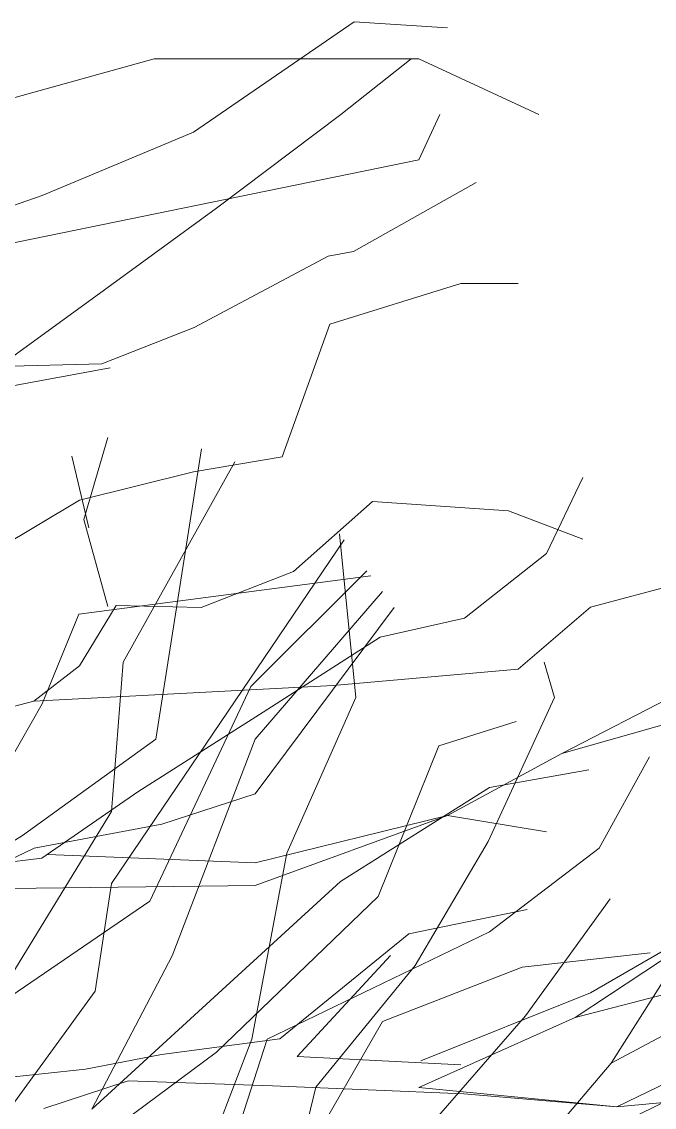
# Model space of a CAD drawing. Header units: millimetres. Extents: x -13512 to 8923, y -6533 to 5096.
# Drawn here: x -415.4 to -308.5, y -5617.3 to -5433.8 of the extents above; entities that cross this region are included whole.
import ezdxf

# ---------------------------------------------------------------- set-up
doc = ezdxf.new("R2010")
doc.units = ezdxf.units.MM
for name, color, linetype, lineweight in [('A-ELEWACJA CIENKA', 11, 'Continuous', 13), ('B-materiały', 9, 'Continuous', 0), ('Layer1', 7, 'Continuous', 0)]:
    doc.layers.add(name, color=color, linetype=linetype, lineweight=lineweight)

# ---------------------------------------------------------------- blocks, each defined once
blk = doc.blocks.new('A$C2EBD462E')
at = {"layer": 'B-materiały'}
for p, q in [((0.52, 917.03), (4.56, 930.9)), ((20.44, 928.94), (12.69, 879.88)), ((1.38, 915.59), (-1.51, 927.72)), ((7.17, 892.89), (26.05, 926.75)), ((4.56, 902.29), (0.52, 917.03)), ((46.54, 886.93), (43.77, 914.62)), ((5.17, 855.47), (44.52, 913.6)), ((48.4, 908.37), (28.74, 888.82)), ((-0.35, 901.03), (49.05, 907.5)), ((29.49, 879.88), (51.03, 904.83)), ((-6.55, 885.84), (-0.35, 901.03)), ((53.01, 902.15), (29.49, 870.66)), ((5.17, 867.67), (7.17, 892.89)), ((80.14, 886.93), (78.39, 892.89)), ((28.74, 888.82), (11.69, 852.49)), ((34.87, 860.62), (46.54, 886.93)), ((68.89, 862.59), (80.14, 886.93)), ((-18.86, 864.31), (-6.55, 885.84)), ((73.62, 882.86), (60.58, 878.79)), ((12.69, 879.88), (-9.88, 863.61)), ((15.45, 843.27), (29.49, 879.88)), ((60.58, 878.79), (50.3, 853.3)), ((96.19, 876.89), (87.67, 861.44)), ((69.11, 871.74), (85.91, 874.72)), ((43.93, 855.82), (69.11, 871.74)), ((29.49, 870.66), (13.69, 865.5)), ((-15.4, 834.05), (5.17, 867.67)), ((13.69, 865.5), (-7.87, 861.44)), ((-9.88, 863.61), (-33.2, 849.23)), ((56.57, 841.62), (68.89, 862.59)), ((-7.87, 861.44), (-31.44, 850.32)), ((87.67, 861.44), (69.11, 847.34)), ((28.95, 829.19), (34.87, 860.62)), ((1.87, 817.34), (43.93, 855.82)), ((2.41, 837.3), (5.17, 855.47)), ((11.69, 852.49), (-15.4, 834.05)), ((50.3, 853.3), (22.97, 827)), ((75.22, 833.14), (89.52, 852.89)), ((69.11, 847.34), (31.5, 829.17)), ((1.87, 817.34), (15.45, 843.27)), ((96.3, 843.75), (74.63, 841.37)), ((39.77, 821.08), (56.57, 841.62)), ((74.63, 841.37), (51.05, 832.15)), ((89.67, 825.1), (99.12, 839.94)), ((-15.4, 812.9), (2.41, 837.3)), ((57.3, 812.58), (75.22, 833.14)), ((51.05, 832.15), (40.51, 813.84)), ((89.67, 825.1), (104.52, 833.05)), ((21.08, 808.88), (28.95, 829.19)), ((31.5, 829.17), (24.99, 808.98)), ((22.97, 827), (4.76, 813.5)), ((55.21, 784.6), (89.67, 825.1)), ((34.7, 800.29), (39.77, 821.08)), ((81.93, 810.41), (100.15, 819.24))]:
    blk.add_line(p, q, dxfattribs=at)

msp = doc.modelspace()

# ---------------------------------------------------------------- linework, layer by layer
at = {"layer": 'Layer1'}
for p, q in [((-359.21, -5433.84), (-386.37, -5452.52)), ((-359.21, -5433.84), (-386.37, -5452.52)), ((-359.21, -5433.84), (-386.37, -5452.52)), ((-359.21, -5433.84), (-386.37, -5452.52)), ((-359.21, -5433.84), (-386.37, -5452.52)), ((-359.21, -5433.84), (-386.37, -5452.52)), ((-359.21, -5433.84), (-386.37, -5452.52)), ((-359.21, -5433.84), (-386.37, -5452.52)), ((-343.42, -5434.89), (-359.21, -5433.84)), ((-343.42, -5434.89), (-359.21, -5433.84)), ((-343.42, -5434.89), (-359.21, -5433.84)), ((-343.42, -5434.89), (-359.21, -5433.84)), ((-343.42, -5434.89), (-359.21, -5433.84)), ((-343.42, -5434.89), (-359.21, -5433.84)), ((-343.42, -5434.89), (-359.21, -5433.84)), ((-343.42, -5434.89), (-359.21, -5433.84)), ((-393.04, -5440.11), (-445.89, -5454.75)), ((-393.04, -5440.11), (-445.89, -5454.75)), ((-393.04, -5440.11), (-445.89, -5454.75)), ((-393.04, -5440.11), (-445.89, -5454.75)), ((-393.04, -5440.11), (-445.89, -5454.75)), ((-393.04, -5440.11), (-445.89, -5454.75)), ((-393.04, -5440.11), (-445.89, -5454.75)), ((-393.04, -5440.11), (-445.89, -5454.75)), ((-348.25, -5440.11), (-393.04, -5440.11)), ((-348.25, -5440.11), (-393.04, -5440.11)), ((-348.25, -5440.11), (-393.04, -5440.11)), ((-348.25, -5440.11), (-393.04, -5440.11)), ((-348.25, -5440.11), (-393.04, -5440.11)), ((-348.25, -5440.11), (-393.04, -5440.11)), ((-348.25, -5440.11), (-393.04, -5440.11)), ((-348.25, -5440.11), (-393.04, -5440.11)), ((-361.46, -5449.52), (-349.54, -5440.11)), ((-361.46, -5449.52), (-349.54, -5440.11)), ((-361.46, -5449.52), (-349.54, -5440.11)), ((-361.46, -5449.52), (-349.54, -5440.11)), ((-361.46, -5449.52), (-349.54, -5440.11)), ((-361.46, -5449.52), (-349.54, -5440.11)), ((-361.46, -5449.52), (-349.54, -5440.11)), ((-361.46, -5449.52), (-349.54, -5440.11)), ((-327.95, -5449.52), (-348.25, -5440.11)), ((-327.95, -5449.52), (-348.25, -5440.11)), ((-327.95, -5449.52), (-348.25, -5440.11)), ((-327.95, -5449.52), (-348.25, -5440.11)), ((-327.95, -5449.52), (-348.25, -5440.11)), ((-327.95, -5449.52), (-348.25, -5440.11)), ((-327.95, -5449.52), (-348.25, -5440.11)), ((-327.95, -5449.52), (-348.25, -5440.11)), ((-382.46, -5465.34), (-361.46, -5449.52)), ((-382.46, -5465.34), (-361.46, -5449.52)), ((-382.46, -5465.34), (-361.46, -5449.52)), ((-382.46, -5465.34), (-361.46, -5449.52)), ((-382.46, -5465.34), (-361.46, -5449.52)), ((-382.46, -5465.34), (-361.46, -5449.52)), ((-382.46, -5465.34), (-361.46, -5449.52)), ((-382.46, -5465.34), (-361.46, -5449.52)), ((-344.7, -5449.52), (-348.25, -5457.19)), ((-344.7, -5449.52), (-348.25, -5457.19)), ((-344.7, -5449.52), (-348.25, -5457.19)), ((-344.7, -5449.52), (-348.25, -5457.19)), ((-344.7, -5449.52), (-348.25, -5457.19)), ((-344.7, -5449.52), (-348.25, -5457.19)), ((-344.7, -5449.52), (-348.25, -5457.19)), ((-344.7, -5449.52), (-348.25, -5457.19)), ((-386.37, -5452.52), (-411.95, -5463.21)), ((-386.37, -5452.52), (-411.95, -5463.21)), ((-386.37, -5452.52), (-411.95, -5463.21)), ((-386.37, -5452.52), (-411.95, -5463.21)), ((-386.37, -5452.52), (-411.95, -5463.21)), ((-386.37, -5452.52), (-411.95, -5463.21)), ((-386.37, -5452.52), (-411.95, -5463.21)), ((-386.37, -5452.52), (-411.95, -5463.21)), ((-348.25, -5457.19), (-418.18, -5471.48)), ((-348.25, -5457.19), (-418.18, -5471.48)), ((-348.25, -5457.19), (-418.18, -5471.48)), ((-348.25, -5457.19), (-418.18, -5471.48)), ((-348.25, -5457.19), (-418.18, -5471.48)), ((-348.25, -5457.19), (-418.18, -5471.48)), ((-348.25, -5457.19), (-418.18, -5471.48)), ((-348.25, -5457.19), (-418.18, -5471.48)), ((-359.31, -5472.66), (-338.58, -5461.02)), ((-359.31, -5472.66), (-338.58, -5461.02)), ((-359.31, -5472.66), (-338.58, -5461.02)), ((-359.31, -5472.66), (-338.58, -5461.02)), ((-359.31, -5472.66), (-338.58, -5461.02)), ((-359.31, -5472.66), (-338.58, -5461.02)), ((-359.31, -5472.66), (-338.58, -5461.02)), ((-359.31, -5472.66), (-338.58, -5461.02)), ((-411.95, -5463.21), (-431.88, -5470.17)), ((-411.95, -5463.21), (-431.88, -5470.17)), ((-411.95, -5463.21), (-431.88, -5470.17)), ((-411.95, -5463.21), (-431.88, -5470.17)), ((-411.95, -5463.21), (-431.88, -5470.17)), ((-411.95, -5463.21), (-431.88, -5470.17)), ((-411.95, -5463.21), (-431.88, -5470.17)), ((-411.95, -5463.21), (-431.88, -5470.17)), ((-402.91, -5480.21), (-382.46, -5465.34)), ((-402.91, -5480.21), (-382.46, -5465.34)), ((-402.91, -5480.21), (-382.46, -5465.34)), ((-402.91, -5480.21), (-382.46, -5465.34)), ((-402.91, -5480.21), (-382.46, -5465.34)), ((-402.91, -5480.21), (-382.46, -5465.34)), ((-402.91, -5480.21), (-382.46, -5465.34)), ((-402.91, -5480.21), (-382.46, -5465.34)), ((-386.26, -5485.54), (-363.59, -5473.48)), ((-386.26, -5485.54), (-363.59, -5473.48)), ((-386.26, -5485.54), (-363.59, -5473.48)), ((-386.26, -5485.54), (-363.59, -5473.48)), ((-386.26, -5485.54), (-363.59, -5473.48)), ((-386.26, -5485.54), (-363.59, -5473.48)), ((-386.26, -5485.54), (-363.59, -5473.48)), ((-386.26, -5485.54), (-363.59, -5473.48)), ((-363.59, -5473.48), (-359.31, -5472.66)), ((-363.59, -5473.48), (-359.31, -5472.66)), ((-363.59, -5473.48), (-359.31, -5472.66)), ((-363.59, -5473.48), (-359.31, -5472.66)), ((-363.59, -5473.48), (-359.31, -5472.66)), ((-363.59, -5473.48), (-359.31, -5472.66)), ((-363.59, -5473.48), (-359.31, -5472.66)), ((-363.59, -5473.48), (-359.31, -5472.66)), ((-363.3, -5484.96), (-341.16, -5478.1)), ((-363.3, -5484.96), (-341.16, -5478.1)), ((-363.3, -5484.96), (-341.16, -5478.1)), ((-363.3, -5484.96), (-341.16, -5478.1)), ((-363.3, -5484.96), (-341.16, -5478.1)), ((-363.3, -5484.96), (-341.16, -5478.1)), ((-363.3, -5484.96), (-341.16, -5478.1)), ((-363.3, -5484.96), (-341.16, -5478.1)), ((-341.16, -5478.1), (-331.49, -5478.1)), ((-341.16, -5478.1), (-331.49, -5478.1)), ((-341.16, -5478.1), (-331.49, -5478.1)), ((-341.16, -5478.1), (-331.49, -5478.1)), ((-341.16, -5478.1), (-331.49, -5478.1)), ((-341.16, -5478.1), (-331.49, -5478.1)), ((-341.16, -5478.1), (-331.49, -5478.1)), ((-341.16, -5478.1), (-331.49, -5478.1)), ((-423.36, -5495.08), (-402.91, -5480.21)), ((-423.36, -5495.08), (-402.91, -5480.21)), ((-423.36, -5495.08), (-402.91, -5480.21)), ((-423.36, -5495.08), (-402.91, -5480.21)), ((-423.36, -5495.08), (-402.91, -5480.21)), ((-423.36, -5495.08), (-402.91, -5480.21)), ((-423.36, -5495.08), (-402.91, -5480.21)), ((-423.36, -5495.08), (-402.91, -5480.21)), ((-371.36, -5507.42), (-363.3, -5484.96)), ((-371.36, -5507.42), (-363.3, -5484.96)), ((-371.36, -5507.42), (-363.3, -5484.96)), ((-371.36, -5507.42), (-363.3, -5484.96)), ((-371.36, -5507.42), (-363.3, -5484.96)), ((-371.36, -5507.42), (-363.3, -5484.96)), ((-371.36, -5507.42), (-363.3, -5484.96)), ((-371.36, -5507.42), (-363.3, -5484.96)), ((-401.9, -5491.67), (-386.26, -5485.54)), ((-401.9, -5491.67), (-386.26, -5485.54)), ((-401.9, -5491.67), (-386.26, -5485.54)), ((-401.9, -5491.67), (-386.26, -5485.54)), ((-401.9, -5491.67), (-386.26, -5485.54)), ((-401.9, -5491.67), (-386.26, -5485.54)), ((-401.9, -5491.67), (-386.26, -5485.54)), ((-401.9, -5491.67), (-386.26, -5485.54)), ((-400.45, -5492.36), (-427.61, -5497.34)), ((-400.45, -5492.36), (-427.61, -5497.34)), ((-400.45, -5492.36), (-427.61, -5497.34)), ((-400.45, -5492.36), (-427.61, -5497.34)), ((-400.45, -5492.36), (-427.61, -5497.34)), ((-400.45, -5492.36), (-427.61, -5497.34)), ((-400.45, -5492.36), (-427.61, -5497.34)), ((-400.45, -5492.36), (-427.61, -5497.34)), ((-419.84, -5492.12), (-401.9, -5491.67)), ((-419.84, -5492.12), (-401.9, -5491.67)), ((-419.84, -5492.12), (-401.9, -5491.67)), ((-419.84, -5492.12), (-401.9, -5491.67)), ((-419.84, -5492.12), (-401.9, -5491.67)), ((-419.84, -5492.12), (-401.9, -5491.67)), ((-419.84, -5492.12), (-401.9, -5491.67)), ((-419.84, -5492.12), (-401.9, -5491.67)), ((-386.37, -5509.95), (-371.36, -5507.42)), ((-386.37, -5509.95), (-371.36, -5507.42)), ((-386.37, -5509.95), (-371.36, -5507.42)), ((-386.37, -5509.95), (-371.36, -5507.42)), ((-386.37, -5509.95), (-371.36, -5507.42)), ((-386.37, -5509.95), (-371.36, -5507.42)), ((-386.37, -5509.95), (-371.36, -5507.42)), ((-386.37, -5509.95), (-371.36, -5507.42)), ((-405.63, -5514.74), (-386.37, -5509.95)), ((-405.63, -5514.74), (-386.37, -5509.95)), ((-405.63, -5514.74), (-386.37, -5509.95)), ((-405.63, -5514.74), (-386.37, -5509.95)), ((-405.63, -5514.74), (-386.37, -5509.95)), ((-405.63, -5514.74), (-386.37, -5509.95)), ((-405.63, -5514.74), (-386.37, -5509.95)), ((-405.63, -5514.74), (-386.37, -5509.95)), ((-326.66, -5523.75), (-320.53, -5510.86)), ((-326.66, -5523.75), (-320.53, -5510.86)), ((-326.66, -5523.75), (-320.53, -5510.86)), ((-326.66, -5523.75), (-320.53, -5510.86)), ((-326.66, -5523.75), (-320.53, -5510.86)), ((-326.66, -5523.75), (-320.53, -5510.86)), ((-326.66, -5523.75), (-320.53, -5510.86)), ((-326.66, -5523.75), (-320.53, -5510.86)), ((-423.32, -5525.24), (-405.63, -5514.74)), ((-423.32, -5525.24), (-405.63, -5514.74)), ((-423.32, -5525.24), (-405.63, -5514.74)), ((-423.32, -5525.24), (-405.63, -5514.74)), ((-423.32, -5525.24), (-405.63, -5514.74)), ((-423.32, -5525.24), (-405.63, -5514.74)), ((-423.32, -5525.24), (-405.63, -5514.74)), ((-423.32, -5525.24), (-405.63, -5514.74)), ((-369.44, -5526.76), (-356.09, -5514.94)), ((-369.44, -5526.76), (-356.09, -5514.94)), ((-369.44, -5526.76), (-356.09, -5514.94)), ((-369.44, -5526.76), (-356.09, -5514.94)), ((-369.44, -5526.76), (-356.09, -5514.94)), ((-369.44, -5526.76), (-356.09, -5514.94)), ((-369.44, -5526.76), (-356.09, -5514.94)), ((-369.44, -5526.76), (-356.09, -5514.94)), ((-356.09, -5514.94), (-333.08, -5516.51)), ((-356.09, -5514.94), (-333.08, -5516.51)), ((-356.09, -5514.94), (-333.08, -5516.51)), ((-356.09, -5514.94), (-333.08, -5516.51)), ((-356.09, -5514.94), (-333.08, -5516.51)), ((-356.09, -5514.94), (-333.08, -5516.51)), ((-356.09, -5514.94), (-333.08, -5516.51)), ((-356.09, -5514.94), (-333.08, -5516.51)), ((-333.08, -5516.51), (-320.53, -5521.31)), ((-333.08, -5516.51), (-320.53, -5521.31)), ((-333.08, -5516.51), (-320.53, -5521.31)), ((-333.08, -5516.51), (-320.53, -5521.31)), ((-333.08, -5516.51), (-320.53, -5521.31)), ((-333.08, -5516.51), (-320.53, -5521.31)), ((-333.08, -5516.51), (-320.53, -5521.31)), ((-333.08, -5516.51), (-320.53, -5521.31)), ((-340.52, -5534.65), (-326.66, -5523.75)), ((-340.52, -5534.65), (-326.66, -5523.75)), ((-340.52, -5534.65), (-326.66, -5523.75)), ((-340.52, -5534.65), (-326.66, -5523.75)), ((-340.52, -5534.65), (-326.66, -5523.75)), ((-340.52, -5534.65), (-326.66, -5523.75)), ((-340.52, -5534.65), (-326.66, -5523.75)), ((-340.52, -5534.65), (-326.66, -5523.75)), ((-385.08, -5532.89), (-369.44, -5526.76)), ((-385.08, -5532.89), (-369.44, -5526.76)), ((-385.08, -5532.89), (-369.44, -5526.76)), ((-385.08, -5532.89), (-369.44, -5526.76)), ((-385.08, -5532.89), (-369.44, -5526.76)), ((-385.08, -5532.89), (-369.44, -5526.76)), ((-385.08, -5532.89), (-369.44, -5526.76)), ((-385.08, -5532.89), (-369.44, -5526.76)), ((-319.25, -5532.81), (-298.3, -5527.23)), ((-319.25, -5532.81), (-298.3, -5527.23)), ((-319.25, -5532.81), (-298.3, -5527.23)), ((-319.25, -5532.81), (-298.3, -5527.23)), ((-319.25, -5532.81), (-298.3, -5527.23)), ((-319.25, -5532.81), (-298.3, -5527.23)), ((-319.25, -5532.81), (-298.3, -5527.23)), ((-319.25, -5532.81), (-298.3, -5527.23)), ((-405.65, -5542.74), (-399.45, -5532.53)), ((-405.65, -5542.74), (-399.45, -5532.53)), ((-405.65, -5542.74), (-399.45, -5532.53)), ((-405.65, -5542.74), (-399.45, -5532.53)), ((-405.65, -5542.74), (-399.45, -5532.53)), ((-405.65, -5542.74), (-399.45, -5532.53)), ((-405.65, -5542.74), (-399.45, -5532.53)), ((-405.65, -5542.74), (-399.45, -5532.53)), ((-399.45, -5532.53), (-385.08, -5532.89)), ((-399.45, -5532.53), (-385.08, -5532.89)), ((-399.45, -5532.53), (-385.08, -5532.89)), ((-399.45, -5532.53), (-385.08, -5532.89)), ((-399.45, -5532.53), (-385.08, -5532.89)), ((-399.45, -5532.53), (-385.08, -5532.89)), ((-399.45, -5532.53), (-385.08, -5532.89)), ((-399.45, -5532.53), (-385.08, -5532.89)), ((-331.49, -5543.26), (-319.25, -5532.81)), ((-331.49, -5543.26), (-319.25, -5532.81)), ((-331.49, -5543.26), (-319.25, -5532.81)), ((-331.49, -5543.26), (-319.25, -5532.81)), ((-331.49, -5543.26), (-319.25, -5532.81)), ((-331.49, -5543.26), (-319.25, -5532.81)), ((-331.49, -5543.26), (-319.25, -5532.81)), ((-331.49, -5543.26), (-319.25, -5532.81)), ((-354.8, -5537.88), (-340.52, -5534.65)), ((-354.8, -5537.88), (-340.52, -5534.65)), ((-354.8, -5537.88), (-340.52, -5534.65)), ((-354.8, -5537.88), (-340.52, -5534.65)), ((-354.8, -5537.88), (-340.52, -5534.65)), ((-354.8, -5537.88), (-340.52, -5534.65)), ((-354.8, -5537.88), (-340.52, -5534.65)), ((-354.8, -5537.88), (-340.52, -5534.65)), ((-374.58, -5550.58), (-354.8, -5537.88)), ((-374.58, -5550.58), (-354.8, -5537.88)), ((-374.58, -5550.58), (-354.8, -5537.88)), ((-374.58, -5550.58), (-354.8, -5537.88)), ((-374.58, -5550.58), (-354.8, -5537.88)), ((-374.58, -5550.58), (-354.8, -5537.88)), ((-374.58, -5550.58), (-354.8, -5537.88)), ((-374.58, -5550.58), (-354.8, -5537.88)), ((-324.08, -5557.55), (-287.67, -5538.73)), ((-324.08, -5557.55), (-287.67, -5538.73)), ((-324.08, -5557.55), (-287.67, -5538.73)), ((-324.08, -5557.55), (-287.67, -5538.73)), ((-324.08, -5557.55), (-287.67, -5538.73)), ((-324.08, -5557.55), (-287.67, -5538.73)), ((-324.08, -5557.55), (-287.67, -5538.73)), ((-324.08, -5557.55), (-287.67, -5538.73)), ((-413.4, -5548.68), (-405.65, -5542.74)), ((-413.4, -5548.68), (-405.65, -5542.74)), ((-413.4, -5548.68), (-405.65, -5542.74)), ((-413.4, -5548.68), (-405.65, -5542.74)), ((-413.4, -5548.68), (-405.65, -5542.74)), ((-413.4, -5548.68), (-405.65, -5542.74)), ((-413.4, -5548.68), (-405.65, -5542.74)), ((-413.4, -5548.68), (-405.65, -5542.74)), ((-362.75, -5546.05), (-331.49, -5543.26)), ((-362.75, -5546.05), (-331.49, -5543.26)), ((-362.75, -5546.05), (-331.49, -5543.26)), ((-362.75, -5546.05), (-331.49, -5543.26)), ((-362.75, -5546.05), (-331.49, -5543.26)), ((-362.75, -5546.05), (-331.49, -5543.26)), ((-362.75, -5546.05), (-331.49, -5543.26)), ((-362.75, -5546.05), (-331.49, -5543.26)), ((-413.4, -5548.68), (-362.75, -5546.05)), ((-413.4, -5548.68), (-362.75, -5546.05)), ((-413.4, -5548.68), (-362.75, -5546.05)), ((-413.4, -5548.68), (-362.75, -5546.05)), ((-413.4, -5548.68), (-362.75, -5546.05)), ((-413.4, -5548.68), (-362.75, -5546.05)), ((-413.4, -5548.68), (-362.75, -5546.05)), ((-413.4, -5548.68), (-362.75, -5546.05)), ((-431.23, -5553.43), (-413.4, -5548.68)), ((-431.23, -5553.43), (-413.4, -5548.68)), ((-431.23, -5553.43), (-413.4, -5548.68)), ((-431.23, -5553.43), (-413.4, -5548.68)), ((-431.23, -5553.43), (-413.4, -5548.68)), ((-431.23, -5553.43), (-413.4, -5548.68)), ((-431.23, -5553.43), (-413.4, -5548.68)), ((-431.23, -5553.43), (-413.4, -5548.68)), ((-289.92, -5547.8), (-324.08, -5557.55)), ((-289.92, -5547.8), (-324.08, -5557.55)), ((-289.92, -5547.8), (-324.08, -5557.55)), ((-289.92, -5547.8), (-324.08, -5557.55)), ((-289.92, -5547.8), (-324.08, -5557.55)), ((-289.92, -5547.8), (-324.08, -5557.55)), ((-289.92, -5547.8), (-324.08, -5557.55)), ((-289.92, -5547.8), (-324.08, -5557.55)), ((-395.78, -5564.03), (-374.58, -5550.58)), ((-395.78, -5564.03), (-374.58, -5550.58)), ((-395.78, -5564.03), (-374.58, -5550.58)), ((-395.78, -5564.03), (-374.58, -5550.58)), ((-395.78, -5564.03), (-374.58, -5550.58)), ((-395.78, -5564.03), (-374.58, -5550.58)), ((-395.78, -5564.03), (-374.58, -5550.58)), ((-395.78, -5564.03), (-374.58, -5550.58)), ((-324.08, -5557.55), (-343.42, -5568.01)), ((-324.08, -5557.55), (-343.42, -5568.01)), ((-324.08, -5557.55), (-343.42, -5568.01)), ((-324.08, -5557.55), (-343.42, -5568.01)), ((-324.08, -5557.55), (-343.42, -5568.01)), ((-324.08, -5557.55), (-343.42, -5568.01)), ((-324.08, -5557.55), (-343.42, -5568.01)), ((-324.08, -5557.55), (-343.42, -5568.01)), ((-412.02, -5575.21), (-395.78, -5564.03)), ((-412.02, -5575.21), (-395.78, -5564.03)), ((-412.02, -5575.21), (-395.78, -5564.03)), ((-412.02, -5575.21), (-395.78, -5564.03)), ((-412.02, -5575.21), (-395.78, -5564.03)), ((-412.02, -5575.21), (-395.78, -5564.03)), ((-412.02, -5575.21), (-395.78, -5564.03)), ((-412.02, -5575.21), (-395.78, -5564.03)), ((-343.42, -5568.01), (-375.96, -5579.86)), ((-343.42, -5568.01), (-375.96, -5576.02)), ((-343.42, -5568.01), (-375.96, -5579.86)), ((-343.42, -5568.01), (-375.96, -5576.02)), ((-343.42, -5568.01), (-375.96, -5579.86)), ((-343.42, -5568.01), (-375.96, -5576.02)), ((-343.42, -5568.01), (-375.96, -5579.86)), ((-343.42, -5568.01), (-375.96, -5576.02)), ((-343.42, -5568.01), (-375.96, -5579.86)), ((-343.42, -5568.01), (-375.96, -5576.02)), ((-343.42, -5568.01), (-375.96, -5579.86)), ((-343.42, -5568.01), (-375.96, -5576.02)), ((-343.42, -5568.01), (-375.96, -5579.86)), ((-343.42, -5568.01), (-375.96, -5576.02)), ((-343.42, -5568.01), (-375.96, -5579.86)), ((-343.42, -5568.01), (-375.96, -5576.02)), ((-326.66, -5570.8), (-343.42, -5568.01)), ((-326.66, -5570.8), (-343.42, -5568.01)), ((-326.66, -5570.8), (-343.42, -5568.01)), ((-326.66, -5570.8), (-343.42, -5568.01)), ((-326.66, -5570.8), (-343.42, -5568.01)), ((-326.66, -5570.8), (-343.42, -5568.01)), ((-326.66, -5570.8), (-343.42, -5568.01)), ((-326.66, -5570.8), (-343.42, -5568.01)), ((-271.56, -5570.45), (-319.25, -5597.98)), ((-271.56, -5570.45), (-319.25, -5597.98)), ((-271.56, -5570.45), (-319.25, -5597.98)), ((-271.56, -5570.45), (-319.25, -5597.98)), ((-271.56, -5570.45), (-319.25, -5597.98)), ((-271.56, -5570.45), (-319.25, -5597.98)), ((-271.56, -5570.45), (-319.25, -5597.98)), ((-271.56, -5570.45), (-319.25, -5597.98)), ((-375.96, -5576.02), (-411.09, -5574.63)), ((-375.96, -5576.02), (-411.09, -5574.63)), ((-375.96, -5576.02), (-411.09, -5574.63)), ((-375.96, -5576.02), (-411.09, -5574.63)), ((-375.96, -5576.02), (-411.09, -5574.63)), ((-375.96, -5576.02), (-411.09, -5574.63)), ((-375.96, -5576.02), (-411.09, -5574.63)), ((-375.96, -5576.02), (-411.09, -5574.63)), ((-426.33, -5577), (-412.02, -5575.21)), ((-426.33, -5577), (-412.02, -5575.21)), ((-426.33, -5577), (-412.02, -5575.21)), ((-426.33, -5577), (-412.02, -5575.21)), ((-426.33, -5577), (-412.02, -5575.21)), ((-426.33, -5577), (-412.02, -5575.21)), ((-426.33, -5577), (-412.02, -5575.21)), ((-426.33, -5577), (-412.02, -5575.21)), ((-375.96, -5579.86), (-417.63, -5580.37)), ((-375.96, -5579.86), (-417.63, -5580.37)), ((-375.96, -5579.86), (-417.63, -5580.37)), ((-375.96, -5579.86), (-417.63, -5580.37)), ((-375.96, -5579.86), (-417.63, -5580.37)), ((-375.96, -5579.86), (-417.63, -5580.37)), ((-375.96, -5579.86), (-417.63, -5580.37)), ((-375.96, -5579.86), (-417.63, -5580.37)), ((-349.95, -5588.01), (-329.95, -5583.92)), ((-349.95, -5588.01), (-329.95, -5583.92)), ((-349.95, -5588.01), (-329.95, -5583.92)), ((-349.95, -5588.01), (-329.95, -5583.92)), ((-349.95, -5588.01), (-329.95, -5583.92)), ((-349.95, -5588.01), (-329.95, -5583.92)), ((-349.95, -5588.01), (-329.95, -5583.92)), ((-349.95, -5588.01), (-329.95, -5583.92)), ((-371.77, -5605.79), (-349.95, -5588.01)), ((-371.77, -5605.79), (-349.95, -5588.01)), ((-371.77, -5605.79), (-349.95, -5588.01)), ((-371.77, -5605.79), (-349.95, -5588.01)), ((-371.77, -5605.79), (-349.95, -5588.01)), ((-371.77, -5605.79), (-349.95, -5588.01)), ((-371.77, -5605.79), (-349.95, -5588.01)), ((-371.77, -5605.79), (-349.95, -5588.01)), ((-300.23, -5587.87), (-321.82, -5602.16)), ((-300.23, -5587.87), (-321.82, -5602.16)), ((-300.23, -5587.87), (-321.82, -5602.16)), ((-300.23, -5587.87), (-321.82, -5602.16)), ((-300.23, -5587.87), (-321.82, -5602.16)), ((-300.23, -5587.87), (-321.82, -5602.16)), ((-300.23, -5587.87), (-321.82, -5602.16)), ((-300.23, -5587.87), (-321.82, -5602.16)), ((-368.87, -5608.78), (-353.08, -5591.7)), ((-368.87, -5608.78), (-353.08, -5591.7)), ((-368.87, -5608.78), (-353.08, -5591.7)), ((-368.87, -5608.78), (-353.08, -5591.7)), ((-368.87, -5608.78), (-353.08, -5591.7)), ((-368.87, -5608.78), (-353.08, -5591.7)), ((-368.87, -5608.78), (-353.08, -5591.7)), ((-368.87, -5608.78), (-353.08, -5591.7)), ((-321.82, -5602.16), (-286.7, -5593.1)), ((-321.82, -5602.16), (-286.7, -5593.1)), ((-321.82, -5602.16), (-286.7, -5593.1)), ((-321.82, -5602.16), (-286.7, -5593.1)), ((-321.82, -5602.16), (-286.7, -5593.1)), ((-321.82, -5602.16), (-286.7, -5593.1)), ((-321.82, -5602.16), (-286.7, -5593.1)), ((-321.82, -5602.16), (-286.7, -5593.1)), ((-319.25, -5597.98), (-347.93, -5609.48)), ((-319.25, -5597.98), (-347.93, -5609.48)), ((-319.25, -5597.98), (-347.93, -5609.48)), ((-319.25, -5597.98), (-347.93, -5609.48)), ((-319.25, -5597.98), (-347.93, -5609.48)), ((-319.25, -5597.98), (-347.93, -5609.48)), ((-319.25, -5597.98), (-347.93, -5609.48)), ((-319.25, -5597.98), (-347.93, -5609.48)), ((-321.82, -5602.16), (-348.25, -5614.01)), ((-321.82, -5602.16), (-348.25, -5614.01)), ((-321.82, -5602.16), (-348.25, -5614.01)), ((-321.82, -5602.16), (-348.25, -5614.01)), ((-321.82, -5602.16), (-348.25, -5614.01)), ((-321.82, -5602.16), (-348.25, -5614.01)), ((-321.82, -5602.16), (-348.25, -5614.01)), ((-321.82, -5602.16), (-348.25, -5614.01)), ((-391.8, -5608.44), (-371.77, -5605.79)), ((-391.8, -5608.44), (-371.77, -5605.79)), ((-391.8, -5608.44), (-371.77, -5605.79)), ((-391.8, -5608.44), (-371.77, -5605.79)), ((-391.8, -5608.44), (-371.77, -5605.79)), ((-391.8, -5608.44), (-371.77, -5605.79)), ((-391.8, -5608.44), (-371.77, -5605.79)), ((-391.8, -5608.44), (-371.77, -5605.79)), ((-404.66, -5610.92), (-391.8, -5608.44)), ((-404.66, -5610.92), (-391.8, -5608.44)), ((-404.66, -5610.92), (-391.8, -5608.44)), ((-404.66, -5610.92), (-391.8, -5608.44)), ((-404.66, -5610.92), (-391.8, -5608.44)), ((-404.66, -5610.92), (-391.8, -5608.44)), ((-404.66, -5610.92), (-391.8, -5608.44)), ((-404.66, -5610.92), (-391.8, -5608.44)), ((-341.16, -5610.17), (-368.87, -5608.78)), ((-341.16, -5610.17), (-368.87, -5608.78)), ((-341.16, -5610.17), (-368.87, -5608.78)), ((-341.16, -5610.17), (-368.87, -5608.78)), ((-341.16, -5610.17), (-368.87, -5608.78)), ((-341.16, -5610.17), (-368.87, -5608.78)), ((-341.16, -5610.17), (-368.87, -5608.78)), ((-341.16, -5610.17), (-368.87, -5608.78)), ((-431.15, -5613.74), (-404.66, -5610.92)), ((-431.15, -5613.74), (-404.66, -5610.92)), ((-431.15, -5613.74), (-404.66, -5610.92)), ((-431.15, -5613.74), (-404.66, -5610.92)), ((-431.15, -5613.74), (-404.66, -5610.92)), ((-431.15, -5613.74), (-404.66, -5610.92)), ((-431.15, -5613.74), (-404.66, -5610.92)), ((-431.15, -5613.74), (-404.66, -5610.92)), ((-300.23, -5610.17), (-314.76, -5617.28)), ((-300.23, -5610.17), (-314.76, -5617.28)), ((-300.23, -5610.17), (-314.76, -5617.28)), ((-300.23, -5610.17), (-314.76, -5617.28)), ((-300.23, -5610.17), (-314.76, -5617.28)), ((-300.23, -5610.17), (-314.76, -5617.28)), ((-300.23, -5610.17), (-314.76, -5617.28)), ((-300.23, -5610.17), (-314.76, -5617.28)), ((-397.43, -5612.89), (-411.67, -5617.56)), ((-397.43, -5612.89), (-411.67, -5617.56)), ((-397.43, -5612.89), (-411.67, -5617.56)), ((-397.43, -5612.89), (-411.67, -5617.56)), ((-397.43, -5612.89), (-411.67, -5617.56)), ((-397.43, -5612.89), (-411.67, -5617.56)), ((-397.43, -5612.89), (-411.67, -5617.56)), ((-397.43, -5612.89), (-411.67, -5617.56)), ((-373, -5613.72), (-397.43, -5612.89)), ((-373, -5613.72), (-397.43, -5612.89)), ((-373, -5613.72), (-397.43, -5612.89)), ((-373, -5613.72), (-397.43, -5612.89)), ((-373, -5613.72), (-397.43, -5612.89)), ((-373, -5613.72), (-397.43, -5612.89)), ((-373, -5613.72), (-397.43, -5612.89)), ((-373, -5613.72), (-397.43, -5612.89)), ((-340.66, -5615.06), (-373, -5613.72)), ((-340.66, -5615.06), (-373, -5613.72)), ((-340.66, -5615.06), (-373, -5613.72)), ((-340.66, -5615.06), (-373, -5613.72)), ((-340.66, -5615.06), (-373, -5613.72)), ((-340.66, -5615.06), (-373, -5613.72)), ((-340.66, -5615.06), (-373, -5613.72)), ((-340.66, -5615.06), (-373, -5613.72)), ((-348.25, -5614.01), (-314.76, -5617.28)), ((-348.25, -5614.01), (-314.76, -5617.28)), ((-348.25, -5614.01), (-314.76, -5617.28)), ((-348.25, -5614.01), (-314.76, -5617.28)), ((-348.25, -5614.01), (-314.76, -5617.28)), ((-348.25, -5614.01), (-314.76, -5617.28)), ((-348.25, -5614.01), (-314.76, -5617.28)), ((-348.25, -5614.01), (-314.76, -5617.28)), ((-314.76, -5617.28), (-340.66, -5615.06)), ((-314.76, -5617.28), (-340.66, -5615.06)), ((-314.76, -5617.28), (-340.66, -5615.06)), ((-314.76, -5617.28), (-340.66, -5615.06)), ((-314.76, -5617.28), (-340.66, -5615.06)), ((-314.76, -5617.28), (-340.66, -5615.06)), ((-314.76, -5617.28), (-340.66, -5615.06)), ((-314.76, -5617.28), (-340.66, -5615.06)), ((-314.76, -5617.28), (-291.53, -5615.05)), ((-314.76, -5617.28), (-291.53, -5615.05)), ((-314.76, -5617.28), (-291.53, -5615.05)), ((-314.76, -5617.28), (-291.53, -5615.05)), ((-314.76, -5617.28), (-291.53, -5615.05)), ((-314.76, -5617.28), (-291.53, -5615.05)), ((-314.76, -5617.28), (-291.53, -5615.05)), ((-314.76, -5617.28), (-291.53, -5615.05))]:
    msp.add_line(p, q, dxfattribs=at)

# ---------------------------------------------------------------- block references
at = {"layer": 'A-ELEWACJA CIENKA'}
msp.add_blockref('A$C2EBD462E', (-405.44, -6435.01), dxfattribs=at)

doc.saveas('drawing.dxf')
